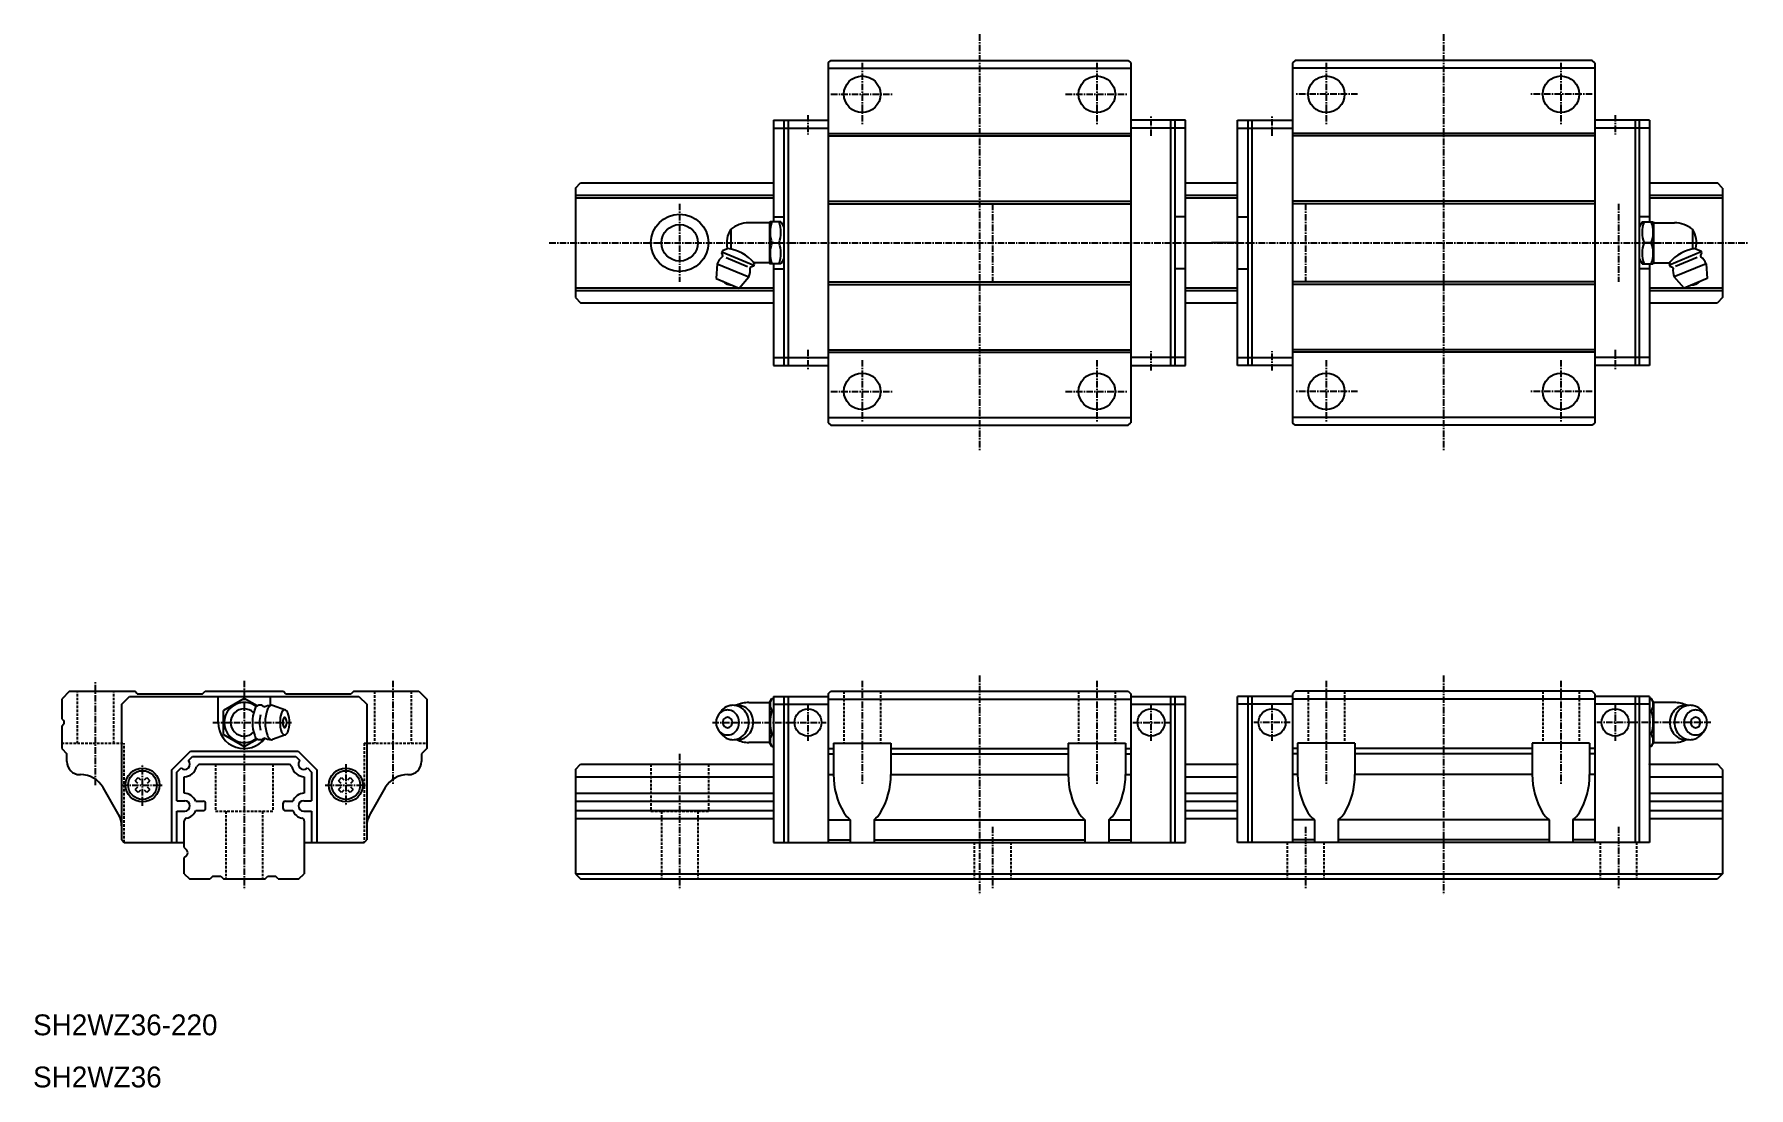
# Model space of a CAD drawing. Extents: x 10 to 339, y 10 to 212.
import ezdxf

# ---------------------------------------------------------------- set-up
doc = ezdxf.new("R2010")
doc.units = 0
doc.linetypes.add('CENTER', pattern=[2, 1.25, -0.25, 0.25, -0.25])
doc.linetypes.add('DASHED', pattern=[0.75, 0.5, -0.25])
doc.layers.get('0').update_dxf_attribs({"linetype": 'CONTINUOUS'})
doc.layers.add('CENTER', color=1, linetype='CENTER')

msp = doc.modelspace()

# ---------------------------------------------------------------- linework, layer by layer
at = {"color": 7, "linetype": 'CONTINUOUS'}
for p, q in [((162.499952, 206.4999), (162.999971, 206.999916)), ((162.499961, 206.499992), (162.499961, 137.499992)), ((162.499961, 205.499992), (220.499961, 205.499992)), ((162.999976, 206.999992), (219.999961, 206.999992)), ((219.9999, 206.999961), (220.499892, 206.499946)), ((220.499961, 206.499961), (220.499961, 137.500023)), ((251.499931, 206.499961), (251.499931, 137.500023)), ((309.499931, 205.499992), (251.499931, 205.499992)), ((251.999992, 206.999961), (251.5, 206.499946)), ((308.999916, 206.999992), (251.999931, 206.999992)), ((309.49994, 206.4999), (308.999921, 206.999916)), ((309.499931, 206.499992), (309.499931, 137.499992)), ((151.999961, 195.499992), (162.499961, 195.499992)), ((151.999961, 195.499992), (151.999961, 175.999977)), ((151.999961, 193.999992), (162.499961, 193.999992)), ((153.999961, 195.499992), (153.999961, 148.499992)), ((154.799949, 195.499992), (154.799949, 148.499992)), ((230.999915, 195.499977), (220.499915, 195.499977)), ((230.999915, 193.999977), (220.499915, 193.999977)), ((228.199927, 148.499992), (228.199927, 195.499977)), ((228.999915, 148.499992), (228.999915, 195.499977)), ((230.999915, 148.499992), (230.999915, 195.499977)), ((240.999977, 148.499992), (240.999977, 195.499977)), ((240.999977, 195.499977), (251.499977, 195.499977)), ((240.999977, 193.999977), (251.499977, 193.999977)), ((242.999977, 148.499992), (242.999977, 195.499977)), ((243.799965, 148.499992), (243.799965, 195.499977)), ((319.999931, 195.499992), (309.499931, 195.499992)), ((319.999931, 193.999992), (309.499931, 193.999992)), ((317.199943, 195.499992), (317.199943, 148.499992)), ((317.999931, 195.499992), (317.999931, 148.499992)), ((319.999931, 195.499992), (319.999931, 175.999977)), ((162.499961, 192.999992), (220.499961, 192.999992)), ((162.499961, 192.499992), (220.499961, 192.499992)), ((309.499931, 192.999992), (251.499931, 192.999992)), ((309.499931, 192.499992), (251.499931, 192.499992)), ((113.999961, 182.499992), (113.999961, 161.499992)), ((113.999961, 181.159156), (151.999961, 181.159156)), ((114.000014, 182.499969), (115.000014, 183.499969)), ((114.999961, 183.499992), (151.999961, 183.499992)), ((230.999946, 183.499992), (240.999977, 183.499992)), ((230.999946, 181.159156), (240.999977, 181.159156)), ((319.999931, 183.499992), (332.999885, 183.499992)), ((319.999931, 181.159156), (333.999961, 181.159156)), ((333.999908, 182.499969), (332.999885, 183.499992)), ((333.999961, 182.499992), (333.999961, 161.499992)), ((113.999961, 180.659156), (151.999961, 180.659156)), ((162.499961, 179.999992), (220.499961, 179.999992)), ((162.499961, 179.499992), (220.499961, 179.499992)), ((230.999946, 180.659156), (240.999977, 180.659156)), ((309.499931, 179.999992), (251.499931, 179.999992)), ((309.499931, 179.499992), (251.499931, 179.499992)), ((319.999931, 180.659156), (333.999961, 180.659156)), ((143.799964, 174.599983), (143.799964, 170.819419)), ((151.243179, 175.849983), (147.243175, 175.849983)), ((151.243179, 175.849983), (151.243179, 168.149986)), ((151.329796, 175.999939), (151.243195, 175.849945)), ((153.422609, 175.999977), (151.329784, 175.999977)), ((151.999961, 176.999992), (153.999961, 176.999992)), ((153.422589, 175.999969), (153.999943, 174.999961)), ((230.999915, 176.999977), (228.999915, 176.999977)), ((240.999977, 176.999977), (242.999977, 176.999977)), ((319.999931, 176.999992), (317.999931, 176.999992)), ((318.577303, 175.999969), (317.999949, 174.999961)), ((318.577283, 175.999977), (320.670108, 175.999977)), ((320.670096, 175.999939), (320.756697, 175.849945)), ((320.756713, 175.849983), (320.756713, 168.149986)), ((320.756713, 175.849983), (324.756717, 175.849983)), ((328.199928, 174.599983), (328.199928, 170.819419)), ((151.676203, 171.999992), (153.076188, 171.999992)), ((230.999946, 171.999992), (235.999946, 171.999992)), ((240.999946, 171.999992), (235.999946, 171.999992)), ((320.323689, 171.999992), (318.923704, 171.999992)), ((141.169896, 167.996734), (140.968143, 165.157837)), ((141.1699, 167.996711), (147.267496, 165.471008)), ((142.029538, 170.072128), (142.240746, 169.562233)), ((142.182634, 170.441688), (142.029562, 170.072143)), ((142.106095, 170.256919), (148.203705, 167.731201)), ((143.30459, 170.906448), (142.182616, 170.441711)), ((142.890451, 169.174354), (147.036687, 167.456924)), ((148.096191, 168.36026), (148.280216, 167.915985)), ((148.280229, 167.915985), (148.127158, 167.54644)), ((151.243179, 168.149986), (148.280214, 168.149986)), ((151.243175, 168.149978), (151.329776, 167.999977)), ((153.422609, 167.999992), (151.329784, 167.999992)), ((151.999961, 167.999992), (151.999961, 148.499992)), ((153.999957, 168.999977), (153.42261, 167.999984)), ((317.999935, 168.999977), (318.577282, 167.999984)), ((318.577283, 167.999992), (320.670108, 167.999992)), ((319.999931, 167.999992), (319.999931, 148.499992)), ((320.756717, 168.149978), (320.670116, 167.999977)), ((320.756713, 168.149986), (323.719678, 168.149986)), ((323.719663, 167.915985), (323.872734, 167.54644)), ((323.903701, 168.36026), (323.719676, 167.915985)), ((329.893797, 170.256919), (323.796187, 167.731201)), ((330.829992, 167.996711), (324.732396, 165.471008)), ((329.109441, 169.174354), (324.963205, 167.456924)), ((328.695302, 170.906448), (329.817276, 170.441711)), ((329.970354, 170.072128), (329.759146, 169.562233)), ((329.817258, 170.441688), (329.97033, 170.072143)), ((330.829996, 167.996734), (331.031749, 165.157837)), ((140.968141, 165.157829), (145.402764, 163.320945)), ((145.402738, 163.320953), (147.267468, 165.471)), ((148.127135, 167.546432), (147.61725, 167.335235)), ((151.999961, 166.999992), (153.999961, 166.999992)), ((162.499961, 164.499992), (220.499961, 164.499992)), ((230.999915, 166.999992), (228.999915, 166.999992)), ((240.999977, 166.999992), (242.999977, 166.999992)), ((309.499931, 164.499992), (251.499931, 164.499992)), ((319.999931, 166.999992), (317.999931, 166.999992)), ((323.872757, 167.546432), (324.382642, 167.335235)), ((326.597154, 163.320953), (324.732424, 165.471)), ((331.031751, 165.157829), (326.597128, 163.320945)), ((113.999961, 163.340812), (151.999961, 163.340812)), ((113.999961, 162.840812), (151.999961, 162.840812)), ((114.000014, 161.499984), (115.000014, 160.499984)), ((162.499961, 163.999992), (220.499961, 163.999992)), ((230.999946, 163.340812), (240.999977, 163.340812)), ((230.999946, 162.840812), (240.999977, 162.840812)), ((309.499931, 163.999992), (251.499931, 163.999992)), ((319.999931, 163.340812), (333.999961, 163.340812)), ((319.999931, 162.840812), (333.999961, 162.840812)), ((333.999908, 161.499984), (332.999916, 160.499992)), ((114.999976, 160.499992), (151.999961, 160.499992)), ((230.999946, 160.499992), (240.999977, 160.499992)), ((319.999931, 160.499992), (332.999916, 160.499992)), ((162.499961, 151.499992), (220.499961, 151.499992)), ((309.499931, 151.499992), (251.499931, 151.499992)), ((151.999961, 149.999992), (162.499961, 149.999992)), ((151.999961, 148.499992), (162.499961, 148.499992)), ((162.499961, 150.999992), (220.499961, 150.999992)), ((230.999915, 149.999992), (220.499915, 149.999992)), ((220.499961, 148.499992), (230.999915, 148.499992)), ((240.999977, 149.999992), (251.499977, 149.999992)), ((251.499931, 148.499992), (240.999977, 148.499992)), ((309.499931, 150.999992), (251.499931, 150.999992)), ((319.999931, 149.999992), (309.499931, 149.999992)), ((319.999931, 148.499992), (309.499931, 148.499992)), ((162.499961, 138.499992), (220.499961, 138.499992)), ((309.499931, 138.499992), (251.499931, 138.499992)), ((162.499939, 137.5), (162.999959, 137)), ((162.999976, 136.999992), (219.999961, 136.999992)), ((219.999915, 137.000015), (220.499908, 137.500023)), ((251.999977, 137.000015), (251.499984, 137.500023)), ((308.999916, 136.999992), (251.999931, 136.999992)), ((309.499953, 137.5), (308.999933, 137)), ((16.999946, 85.999992), (15.499946, 84.499977)), ((16.999946, 85.999992), (29.499976, 85.999992)), ((30.000024, 85.5), (29.500024, 86)), ((29.999976, 85.499992), (42.500007, 85.499992)), ((42.500019, 85.499985), (42.999999, 85.999981)), ((43.000007, 85.999992), (57.999976, 85.999992)), ((57.999998, 85.999992), (58.499978, 85.499992)), ((58.499961, 85.499992), (70.999976, 85.499992)), ((71.499986, 86), (70.999986, 85.5)), ((71.499976, 85.999992), (83.999976, 85.999992)), ((83.999976, 85.999992), (85.499976, 84.499977)), ((162.499915, 85.499965), (162.999953, 85.999993)), ((162.499946, 85.500007), (162.499946, 56.999992)), ((162.999952, 85.999992), (219.9999, 85.999992)), ((219.999892, 85.999994), (220.4999, 85.499977)), ((220.499946, 85.499946), (220.499946, 56.999992)), ((251.499946, 85.499946), (251.499946, 56.999992)), ((252, 85.999994), (251.499992, 85.499977)), ((308.99994, 85.999992), (251.999992, 85.999992)), ((309.499977, 85.499965), (308.999939, 85.999993)), ((309.499946, 85.500007), (309.499946, 56.999992)), ((15.499946, 84.499977), (15.499946, 80.707206)), ((26.999961, 57.500008), (26.999961, 83.499977)), ((27.000011, 83.499992), (28.500001, 84.999985)), ((28.499992, 84.999992), (72.499946, 84.999992)), ((45.499961, 79.999992), (45.499961, 84.999992)), ((46.499948, 79.999977), (46.499948, 82.309395)), ((50.499966, 84.61882), (46.499951, 82.30941)), ((52.987442, 83.182686), (50.499958, 84.618835)), ((53.690629, 83.29998), (53.321076, 83.29998)), ((55.499961, 84.999992), (55.499961, 83.289238)), ((58.387749, 82.376945), (55.940437, 83.268394)), ((72.499953, 84.999992), (73.999955, 83.499992)), ((73.999961, 83.499977), (73.999961, 57.500008)), ((85.499976, 84.499977), (85.499976, 74.999992)), ((147.243322, 83.849998), (151.243182, 83.849998)), ((151.243182, 83.849997), (151.243182, 76.149987)), ((151.243184, 83.849995), (151.676198, 84.599997)), ((151.67619, 84.599998), (151.999961, 84.599998)), ((151.676201, 82.299995), (151.999961, 82.299995)), ((151.999961, 84.999992), (162.499946, 84.999992)), ((151.999961, 84.999992), (151.999961, 56.999992)), ((151.999961, 83.499992), (162.499946, 83.499992)), ((153.999946, 84.999992), (153.999946, 56.999992)), ((154.799949, 84.999992), (154.799949, 56.999992)), ((162.499946, 84.499977), (220.499946, 84.499977)), ((220.499946, 84.999992), (230.99993, 84.999992)), ((220.499946, 83.499992), (230.99993, 83.499992)), ((228.199943, 56.999992), (228.199943, 84.999992)), ((228.999946, 56.999992), (228.999946, 84.999992)), ((230.99993, 56.999992), (230.99993, 84.999992)), ((251.499946, 84.999992), (240.999962, 84.999992)), ((240.999962, 56.999992), (240.999962, 84.999992)), ((251.499946, 83.499992), (240.999962, 83.499992)), ((242.999946, 56.999992), (242.999946, 84.999992)), ((243.799949, 56.999992), (243.799949, 84.999992)), ((309.499946, 84.499977), (251.499946, 84.499977)), ((319.999931, 84.999992), (309.499946, 84.999992)), ((319.999931, 83.499992), (309.499946, 83.499992)), ((317.199943, 84.999992), (317.199943, 56.999992)), ((317.999946, 84.999992), (317.999946, 56.999992)), ((319.999931, 84.999992), (319.999931, 56.999992)), ((320.323702, 84.599998), (319.999931, 84.599998)), ((320.323691, 82.299995), (319.999931, 82.299995)), ((320.756708, 83.849995), (320.323694, 84.599997)), ((324.75657, 83.849998), (320.75671, 83.849998)), ((320.75671, 83.849997), (320.75671, 76.149987)), ((15.499946, 79.292839), (15.499946, 74.999992)), ((15.500022, 80.70713), (15.853576, 80.353577)), ((15.500022, 79.292915), (15.853576, 79.646469)), ((46.499948, 77.690575), (46.499948, 79.999977)), ((141.401076, 81.424728), (141.76519, 81.958995)), ((330.598816, 81.424728), (330.234702, 81.958995)), ((46.499954, 77.690567), (50.499957, 75.381164)), ((50.499959, 75.381164), (52.987443, 76.817306)), ((53.690629, 76.699989), (53.321076, 76.699989)), ((58.387755, 77.623054), (55.93799, 76.73072)), ((141.765193, 78.04102), (141.40108, 78.575287)), ((141.765196, 78.041024), (141.78101, 78.01801)), ((151.243182, 76.149986), (147.243322, 76.149986)), ((151.676195, 75.399989), (151.243181, 76.149991)), ((151.676198, 77.700004), (151.999961, 77.700004)), ((163.499946, 75.999977), (174.499946, 75.999977)), ((163.499946, 75.999977), (163.499946, 69.999977)), ((174.499946, 75.999977), (174.499946, 69.999977)), ((208.499946, 75.999977), (219.499946, 75.999977)), ((208.499946, 75.999977), (208.499946, 69.999977)), ((219.499946, 75.999977), (219.499946, 69.999977)), ((252.499946, 75.999977), (252.499946, 69.999977)), ((263.499946, 75.999977), (252.499946, 75.999977)), ((263.499946, 75.999977), (263.499946, 69.999977)), ((308.499946, 75.999977), (297.499946, 75.999977)), ((297.499946, 75.999977), (297.499946, 69.999977)), ((308.499946, 75.999977), (308.499946, 69.999977)), ((320.323694, 77.700004), (319.999931, 77.700004)), ((320.323697, 75.399989), (320.756711, 76.149991)), ((320.75671, 76.149986), (324.75657, 76.149986)), ((330.234696, 78.041024), (330.218882, 78.01801)), ((330.234699, 78.04102), (330.598812, 78.575287)), ((15.499942, 75.000023), (16.499946, 74.000023)), ((16.499976, 72.499992), (16.499976, 73.999966)), ((36.599977, 70.914215), (40.179975, 74.494209)), ((39.807086, 72.707107), (40.594197, 73.494217)), ((40.179969, 74.494209), (60.819968, 74.494209)), ((40.594184, 73.494209), (60.405753, 73.494209)), ((60.405757, 73.494232), (61.192868, 72.707123)), ((60.81998, 74.494224), (64.399978, 70.914223)), ((85.49998, 75.000023), (84.499976, 74.000023)), ((84.499976, 73.999992), (84.499976, 72.499992)), ((151.676181, 75.400001), (151.999961, 75.400001)), ((162.499946, 74.999977), (163.499946, 74.999977)), ((162.499946, 73.999977), (163.499946, 73.999977)), ((174.499946, 74.999977), (208.499946, 74.999977)), ((174.499946, 73.999977), (208.499946, 73.999977)), ((219.499946, 74.999977), (220.499946, 74.999977)), ((219.499946, 73.999977), (220.499946, 73.999977)), ((252.499946, 74.999977), (251.499946, 74.999977)), ((252.499946, 73.999977), (251.499946, 73.999977)), ((297.499946, 74.999977), (263.499946, 74.999977)), ((297.499946, 73.999977), (263.499946, 73.999977)), ((309.499946, 74.999977), (308.499946, 74.999977)), ((309.499946, 73.999977), (308.499946, 73.999977)), ((320.323711, 75.400001), (319.999931, 75.400001)), ((18.999976, 69.999992), (19.113242, 69.999992)), ((29.578794, 68.837662), (30.162326, 69.421196)), ((30.162326, 69.421204), (30.611066, 68.972465)), ((31.388879, 68.972465), (31.837619, 69.421204)), ((31.83763, 69.421204), (32.421176, 68.837662)), ((36.599967, 56.999992), (36.599967, 70.914207)), ((37.599967, 64.999992), (37.599967, 70.499992)), ((37.599978, 70.5), (38.392872, 71.292892)), ((38.999946, 66.41082), (38.999946, 69.589149)), ((41.840793, 71.999977), (41.340792, 71.499977)), ((41.840781, 71.999977), (59.159125, 71.999977)), ((59.659108, 71.499977), (59.159107, 71.999977)), ((61.999946, 69.589149), (61.999946, 66.41082)), ((62.607082, 71.292908), (63.399977, 70.500008)), ((63.39997, 70.499992), (63.39997, 64.999992)), ((64.39997, 70.914207), (64.39997, 56.999992)), ((68.578769, 68.837662), (69.162313, 69.421204)), ((69.162324, 69.421204), (69.611064, 68.972465)), ((70.388877, 68.972443), (70.837617, 69.421181)), ((70.837617, 69.421196), (71.42114, 68.837669)), ((81.88671, 69.999992), (81.999976, 69.999992)), ((113.999999, 71.000005), (113.999961, 51.000023)), ((113.999961, 69.589149), (151.999961, 69.589149)), ((113.999999, 71.000005), (114.999992, 71.999995)), ((114.999961, 71.999992), (151.999961, 71.999992)), ((162.499946, 69.999977), (163.499946, 69.999977)), ((174.499946, 69.999977), (208.499946, 69.999977)), ((219.499946, 69.999977), (220.499946, 69.999977)), ((230.99993, 71.999992), (240.999962, 71.999992)), ((230.99993, 69.589149), (240.999962, 69.589149)), ((252.499946, 69.999977), (251.499946, 69.999977)), ((297.499946, 69.999977), (263.499946, 69.999977)), ((309.499946, 69.999977), (308.499946, 69.999977)), ((319.999931, 71.999992), (332.999933, 71.999992)), ((319.999931, 69.589149), (333.999961, 69.589149)), ((333.999923, 71.000005), (332.999933, 71.999992)), ((333.999961, 70.999992), (333.999961, 50.999992)), ((26.330163, 62.500038), (23.443442, 67.499985)), ((30.027513, 67.611099), (29.578775, 67.162353)), ((29.578794, 68.837669), (30.027532, 68.388931)), ((30.162341, 66.578827), (29.578797, 67.162376)), ((30.611068, 67.027542), (30.16233, 66.578804)), ((31.837648, 66.578819), (31.388898, 67.027565)), ((32.421172, 67.162353), (31.837638, 66.578819)), ((32.421182, 67.162346), (31.972432, 67.611099)), ((31.972434, 68.388908), (32.421174, 68.837646)), ((69.027501, 67.611092), (68.578761, 67.162346)), ((68.578769, 68.837646), (69.027509, 68.388908)), ((69.162295, 66.578827), (68.578773, 67.162353)), ((69.611045, 67.027542), (69.162307, 66.578804)), ((70.837613, 66.578804), (70.388875, 67.027542)), ((71.421146, 67.162376), (70.837602, 66.578827)), ((70.972411, 68.388908), (71.421151, 68.837646)), ((71.421168, 67.162353), (70.97243, 67.611099)), ((77.556584, 67.500008), (74.669847, 62.500046)), ((113.999961, 66.41082), (151.999961, 66.41082)), ((230.99993, 66.41082), (240.999962, 66.41082)), ((319.999931, 66.41082), (333.999961, 66.41082)), ((37.599967, 64.999992), (39.099967, 64.999992)), ((37.599967, 56.999992), (37.599967, 62.999992)), ((37.599967, 62.999992), (39.099967, 62.999992)), ((41.210471, 64.899986), (42.599952, 64.899986)), ((41.210471, 63.099983), (42.599952, 63.099983)), ((43.099952, 63.599983), (43.099952, 64.399986)), ((57.899955, 64.399986), (57.899955, 63.599983)), ((58.399955, 64.899986), (59.789435, 64.899986)), ((58.399955, 63.099983), (59.789435, 63.099983)), ((61.89997, 64.999992), (63.39997, 64.999992)), ((61.89997, 62.999992), (63.39997, 62.999992)), ((63.39997, 62.999992), (63.39997, 56.999992)), ((113.999961, 64.900001), (151.999961, 64.900001)), ((113.999961, 63.099998), (151.999961, 63.099998)), ((230.99993, 64.900001), (240.999962, 64.900001)), ((230.99993, 63.099998), (240.999962, 63.099998)), ((319.999931, 64.900001), (333.999961, 64.900001)), ((319.999931, 63.099998), (333.999961, 63.099998)), ((38.999946, 55.989937), (38.999946, 61.102379)), ((61.999946, 61.102379), (61.999946, 50.999992)), ((113.999961, 61.589164), (151.999961, 61.589164)), ((162.499946, 61.339988), (166.708335, 61.339988)), ((166.708335, 61.339988), (166.708335, 57.000007)), ((171.291541, 61.339988), (211.708335, 61.339988)), ((171.291541, 61.339988), (171.291541, 57.000007)), ((211.708335, 61.339988), (211.708335, 57.000007)), ((216.291541, 61.339988), (220.499946, 61.339988)), ((216.291541, 61.339988), (216.291541, 57.000007)), ((230.99993, 61.589164), (240.999962, 61.589164)), ((255.708351, 61.339988), (251.499946, 61.339988)), ((255.708351, 61.339988), (255.708351, 57.000007)), ((300.708351, 61.339988), (260.291557, 61.339988)), ((260.291557, 61.339988), (260.291557, 57.000007)), ((300.708351, 61.339988), (300.708351, 57.000007)), ((309.499946, 61.339988), (305.291557, 61.339988)), ((305.291557, 61.339988), (305.291557, 57.000007)), ((319.999931, 61.589164), (333.999961, 61.589164)), ((27.000003, 57.500053), (27.500007, 57.00003)), ((27.499992, 56.999992), (38.999946, 56.999992)), ((38.99996, 55.989952), (39.494932, 55.49498)), ((61.999946, 56.999992), (73.49993, 56.999992)), ((73.499936, 57.00003), (73.999929, 57.500038)), ((151.999961, 56.999992), (230.99993, 56.999992)), ((162.499946, 57.500007), (166.708335, 57.500007)), ((171.291541, 57.500007), (211.708335, 57.500007)), ((216.291541, 57.500007), (220.499946, 57.500007)), ((319.999931, 56.999992), (240.999962, 56.999992)), ((255.708351, 57.500007), (251.499946, 57.500007)), ((300.708351, 57.500007), (260.291557, 57.500007)), ((309.499946, 57.500007), (305.291557, 57.500007)), ((38.999946, 50.999992), (38.999946, 54.010017)), ((38.99996, 54.01004), (39.494943, 54.50502)), ((38.99998, 51.000023), (40, 50)), ((39.999995, 49.999992), (43.999951, 49.999992)), ((44.499964, 50.500015), (43.999952, 50.000008)), ((44.499946, 50.499977), (45.999961, 50.499977)), ((45.999971, 50.5), (46.499982, 49.999992)), ((46.499977, 49.999992), (54.499923, 49.999992)), ((54.499919, 49.999992), (54.99994, 50.500015)), ((54.999946, 50.499977), (56.499946, 50.499977)), ((56.99997, 50.000008), (56.499958, 50.500015)), ((56.999971, 49.999992), (60.999927, 49.999992)), ((60.999922, 50), (61.999942, 51.000023)), ((113.999961, 51.000023), (333.999961, 51.000023)), ((113.999999, 51), (114.999999, 50)), ((114.999961, 49.999992), (332.999915, 49.999992)), ((333.999923, 51), (332.999915, 49.999992))]:
    msp.add_line(p, q, dxfattribs=at)
at = {"color": 3, "linetype": 'DASHED'}
for p, q in [((18.499946, 75.999992), (18.499946, 85.999992)), ((25.499946, 75.999992), (25.499946, 85.999992)), ((75.499946, 85.999992), (75.499946, 75.999992)), ((82.499946, 85.999992), (82.499946, 75.999992)), ((165.499946, 85.999992), (165.499946, 75.999977)), ((172.499946, 85.999992), (172.499946, 75.999977)), ((210.499946, 85.999992), (210.499946, 75.999977)), ((217.499946, 85.999992), (217.499946, 75.999977)), ((254.499946, 85.999992), (254.499946, 75.999977)), ((261.499946, 85.999992), (261.499946, 75.999977)), ((299.499946, 85.999992), (299.499946, 75.999977)), ((306.499946, 85.999992), (306.499946, 75.999977)), ((15.499946, 75.999992), (27.499946, 75.999992)), ((27.499946, 56.999992), (27.499946, 75.999992)), ((73.499946, 75.999992), (73.499946, 56.999992)), ((73.499946, 75.999992), (85.499946, 75.999992)), ((44.999946, 71.999977), (44.999946, 62.999977)), ((55.999946, 71.999977), (55.999946, 62.999977)), ((128.499961, 71.999992), (128.499961, 62.999992)), ((139.499961, 71.999992), (139.499961, 62.999992)), ((44.999946, 62.999977), (55.999946, 62.999977)), ((46.999946, 62.999977), (46.999946, 49.999992)), ((53.999946, 62.999977), (53.999946, 49.999992)), ((128.499961, 62.999992), (139.499961, 62.999992)), ((130.499961, 62.999992), (130.499961, 49.999992)), ((137.499961, 62.999992), (137.499961, 49.999992)), ((190.499961, 56.999992), (190.499961, 49.999992)), ((197.499961, 56.999992), (197.499961, 49.999992)), ((250.499961, 56.999992), (250.499961, 49.999992)), ((257.499961, 56.999992), (257.499961, 49.999992)), ((310.499961, 56.999992), (310.499961, 49.999992)), ((317.499961, 56.999992), (317.499961, 49.999992))]:
    msp.add_line(p, q, dxfattribs=at)
at = {"color": 7, "linetype": 'CONTINUOUS'}
for centre, radius in [((168.999961, 200.499992), 3.5), ((213.999961, 200.499992), 3.5), ((257.999931, 200.499992), 3.5), ((302.999931, 200.499992), 3.5), ((133.999961, 171.999992), 5.5), ((133.999961, 171.999992), 3.5), ((168.999961, 143.499992), 3.5), ((213.999961, 143.499992), 3.5), ((257.999931, 143.499992), 3.5), ((302.999931, 143.499992), 3.5), ((158.599937, 79.999992), 2.599999), ((224.399955, 79.999992), 2.599999), ((247.599937, 79.999992), 2.599999), ((313.399955, 79.999992), 2.599999), ((30.999961, 67.999992), 3.25), ((30.999961, 67.999992), 2.75), ((69.999961, 67.999992), 3.25), ((69.999961, 67.999992), 2.75)]:
    msp.add_circle(centre, radius, dxfattribs=at)
for centre, radius, start, end in [((147.715317, 171.999977), 4.699998, 146.413773, 193.178802), ((147.471296, 169.854332), 5.999997, 92.178871, 127.726135), ((157.276293, 173.999977), 5.946512, 160.346466, 199.653458), ((147.476083, 173.999992), 5.946529, 340.346527, 19.653477), ((324.523809, 173.999992), 5.946529, 160.346523, 199.653473), ((314.723599, 173.999977), 5.946512, 340.346542, 19.653534), ((324.528596, 169.854332), 5.999997, 52.273865, 87.821129), ((324.284575, 171.999977), 4.699998, 346.821198, 33.586227), ((157.276293, 169.999992), 5.946512, 160.346466, 199.653458), ((147.476083, 169.999992), 5.946529, 340.346527, 19.653477), ((324.523809, 169.999992), 5.946529, 160.346523, 199.653473), ((314.723599, 169.999992), 5.946512, 340.346542, 19.653534), ((144.218668, 166.733879), 3.300001, 128.16394, 157.499847), ((142.055965, 169.485725), 0.200001, 308.164124, 22.500431), ((142.168872, 162.98748), 7.999998, 40.189182, 83.034012), ((329.83102, 162.98748), 7.999998, 96.965988, 139.810818), ((329.943927, 169.485725), 0.200001, 157.499569, 231.835876), ((327.781224, 166.733879), 3.300001, 22.500153, 51.83606), ((144.348684, 167.047752), 3.2, 229.290024, 265.709991), ((144.218668, 166.733879), 3.299999, 337.5, 6.835998), ((147.693787, 167.150474), 0.2, 112.499573, 186.835464), ((324.306105, 167.150474), 0.2, 353.164536, 67.500427), ((327.781224, 166.733879), 3.299999, 173.164002, 202.5), ((327.651208, 167.047752), 3.2, 274.290009, 310.709976), ((50.499945, 79.999992), 3.849999, 52.507736, 307.492126), ((50.499945, 79.999992), 2.599998, 46.621258, 313.378754), ((59.365907, 79.999969), 7.307828, 159.761902, 200.237976), ((53.823583, 82.053261), 1.397422, 121.100197, 160.14386), ((53.321081, 82.795174), 0.504785, 90.903221, 115.752029), ((53.690631, 82.795174), 0.504785, 64.247993, 90.902924), ((53.188128, 82.053261), 1.397422, 39.427902, 58.89978), ((55.766057, 79.999977), 3.300003, 89.999985, 117.054504), ((61.810884, 79.999969), 7.307827, 159.761902, 200.237976), ((56.268561, 82.053261), 1.397422, 121.100197, 160.14386), ((55.766059, 82.795174), 0.504787, 68.688385, 115.751984), ((58.625215, 81.492462), 1.016732, 121.051331, 160.103989), ((58.260534, 82.031746), 0.368218, 64.286964, 115.712906), ((57.895853, 81.492462), 1.016732, 19.896015, 58.948624), ((143.211392, 80.256211), 2.147025, 101.036331, 132.526306), ((144.648326, 79.999992), 3.478466, 133.386063, 145.806763), ((144.254377, 80.352298), 2.952154, 101.036324, 132.526321), ((143.185414, 80.348792), 2.051199, 79.18074, 100.819183), ((143.159438, 80.256211), 2.147025, 47.47366, 78.963623), ((144.21866, 80.479597), 2.820394, 89.999977, 100.819191), ((144.21866, 80.479597), 2.820394, 79.180748, 89.999977), ((145.078328, 80.479597), 2.820394, 89.999977, 98.765785), ((144.182942, 80.352298), 2.952155, 47.473614, 78.963623), ((147.47132, 77.854333), 6, 92.177719, 114.893784), ((145.078328, 80.479597), 2.820394, 79.180748, 89.999977), ((145.042611, 80.352298), 2.952155, 47.473614, 78.963623), ((143.788993, 79.999992), 3.478466, 313.386078, 46.613884), ((144.648661, 79.999992), 3.478466, 313.386078, 46.61388), ((153.411787, 83.450004), 2.082014, 146.471832, 213.52861), ((159.138146, 80.000006), 7.808372, 162.869141, 197.130844), ((318.588105, 83.450004), 2.082014, 326.47139, 33.528168), ((312.861746, 80.000006), 7.808372, 342.869156, 17.130859), ((327.351231, 79.999992), 3.478466, 133.38612, 226.613922), ((328.210899, 79.999992), 3.478466, 133.386116, 226.613922), ((324.528572, 77.854333), 6, 65.106216, 87.822281), ((326.957281, 80.352298), 2.952155, 101.036377, 132.526386), ((327.81695, 80.352298), 2.952155, 101.036377, 132.526386), ((326.921564, 80.479597), 2.820394, 90.000023, 100.819252), ((326.921564, 80.479597), 2.820394, 81.234215, 90.000023), ((327.781232, 80.479597), 2.820394, 90.000023, 100.819252), ((328.840454, 80.256211), 2.147025, 101.036377, 132.52634), ((327.781232, 80.479597), 2.820394, 79.180809, 90.000023), ((327.745515, 80.352298), 2.952154, 47.473679, 78.963676), ((328.814478, 80.348792), 2.051199, 79.180817, 100.81926), ((328.7885, 80.256211), 2.147025, 47.473694, 78.963669), ((327.351566, 79.999992), 3.478466, 34.193237, 46.613937), ((15.499976, 79.999992), 0.5, 0, 45), ((15.499976, 79.999992), 0.500001, 315, 0), ((50.499961, 79.999992), 5, 180, 322.61264), ((58.73685, 79.999977), 5.306903, 163.626266, 196.372803), ((62.647434, 79.999977), 5.306899, 159.730606, 200.269379), ((60.09375, 79.999977), 2.215717, 159.773712, 200.226273), ((58.412928, 80.622307), 0.423398, 121.11824, 160.158691), ((58.412926, 79.377647), 0.423395, 199.841309, 238.881699), ((58.260532, 79.152779), 0.152796, 244.233658, 295.766327), ((58.260533, 80.847175), 0.152796, 64.233658, 115.766342), ((58.108139, 80.622307), 0.423395, 19.841335, 58.881702), ((58.108137, 79.377647), 0.423398, 301.118256, 340.158691), ((56.427315, 79.999977), 2.215717, 339.773712, 20.22628), ((53.873631, 79.999977), 5.306899, 339.730621, 20.269382), ((143.497895, 79.999992), 2.529791, 133.386032, 226.613922), ((143.315614, 79.999992), 1.054075, 133.385971, 226.613907), ((143.196238, 79.893234), 0.89459, 227.473618, 258.963562), ((143.196238, 80.106749), 0.89459, 101.03624, 132.526215), ((143.185414, 79.85466), 0.854663, 259.180695, 280.819122), ((143.185414, 80.145324), 0.854663, 79.180687, 100.819122), ((143.174591, 79.893234), 0.89459, 281.036255, 312.526245), ((143.174591, 80.106749), 0.89459, 47.473614, 78.963577), ((143.055215, 79.999992), 1.054075, 313.385956, 46.613888), ((142.872933, 79.999992), 2.529791, 313.386017, 46.613922), ((329.126959, 79.999992), 2.529791, 133.386078, 226.613983), ((328.944677, 79.999992), 1.054075, 133.386112, 226.614044), ((328.825301, 80.106749), 0.89459, 101.036423, 132.526386), ((328.825301, 79.893234), 0.89459, 227.473755, 258.963745), ((328.814478, 80.145324), 0.854663, 79.180878, 100.819313), ((328.814478, 79.85466), 0.854663, 259.180878, 280.819305), ((328.803654, 80.106749), 0.89459, 47.473785, 78.96376), ((328.803654, 79.893234), 0.89459, 281.036438, 312.526382), ((328.684278, 79.999992), 1.054075, 313.386093, 46.614029), ((328.501997, 79.999992), 2.529791, 313.386078, 46.613968), ((53.82358, 77.946693), 1.397422, 199.856125, 238.89975), ((53.321077, 77.20478), 0.504785, 244.24794, 270.393188), ((53.690633, 77.20478), 0.504788, 270.392853, 295.752045), ((53.18813, 77.946693), 1.397423, 301.10025, 320.569702), ((55.766057, 79.999977), 3.300001, 242.945496, 269.999969), ((56.268558, 77.946693), 1.397422, 199.856125, 238.89975), ((55.766055, 77.20478), 0.504785, 244.247925, 289.935089), ((58.625212, 78.507492), 1.016732, 199.896011, 238.948624), ((58.260531, 77.968208), 0.368218, 244.286957, 295.712891), ((57.895851, 78.507492), 1.016732, 301.0513, 340.103973), ((143.211391, 79.743773), 2.147025, 227.473648, 258.963623), ((144.648326, 79.999992), 3.478466, 214.652939, 226.613892), ((144.254377, 79.647686), 2.952155, 227.473618, 258.963623), ((143.185414, 79.651192), 2.051198, 259.180725, 280.819183), ((143.159437, 79.743773), 2.147025, 281.036316, 312.526306), ((144.21866, 79.520387), 2.820393, 259.180756, 280.819183), ((145.078328, 79.520387), 2.820393, 261.237854, 280.819183), ((144.182942, 79.647686), 2.952154, 281.036316, 312.526337), ((147.471321, 82.145652), 6, 245.106216, 267.822266), ((145.042611, 79.647686), 2.952154, 281.036316, 312.526337), ((153.411787, 76.549981), 2.082014, 146.471329, 213.527618), ((318.588105, 76.549981), 2.082014, 326.472382, 33.528671), ((324.528571, 82.145652), 6, 272.177734, 294.893784), ((326.957281, 79.647686), 2.952154, 227.473663, 258.963684), ((327.81695, 79.647686), 2.952154, 227.473663, 258.963684), ((326.921564, 79.520387), 2.820393, 259.180817, 278.762146), ((327.781232, 79.520387), 2.820393, 259.180817, 280.819244), ((328.840455, 79.743773), 2.147025, 227.473694, 258.963684), ((327.745515, 79.647686), 2.952155, 281.036377, 312.526382), ((328.814478, 79.651192), 2.051198, 259.180817, 280.819275), ((328.788501, 79.743773), 2.147025, 281.036377, 312.526352), ((327.351566, 79.999992), 3.478466, 313.386108, 325.347061), ((18.999976, 72.499992), 2.5, 180, 270), ((39.099967, 71.999992), 1, 225.000076, 45.000038), ((61.89997, 71.999992), 1, 134.999954, 314.999969), ((81.999976, 72.499992), 2.5, 270, 0), ((19.113242, 64.999992), 4.999999, 30.000008, 89.99987), ((38.929908, 72.064155), 2.475997, 271.620972, 346.828949), ((62.069999, 72.064155), 2.475999, 193.171051, 268.378754), ((81.88671, 64.999992), 5, 90.000084, 150), ((178.035274, 69.99997), 14.535325, 179.999939, 210.136093), ((159.964621, 69.999984), 14.535326, 329.863831, 359.999969), ((223.035293, 69.999981), 14.535339, 179.999985, 210.136124), ((204.964599, 69.999973), 14.535341, 329.863922, 0.000003), ((267.035293, 69.999973), 14.535341, 179.999997, 210.136078), ((248.964599, 69.999981), 14.535339, 329.863876, 0.000015), ((312.035271, 69.999984), 14.535326, 180.000031, 210.136169), ((293.964618, 69.99997), 14.535325, 329.863907, 0.000061), ((38.929908, 63.935799), 2.475999, 22.91782, 88.379028), ((62.069999, 63.935799), 2.475997, 91.621254, 157.082184), ((21.999976, 60.000023), 5, 0, 30.000093), ((39.099967, 63.999992), 1, 270.000061, 90), ((38.929908, 64.064171), 2.475998, 281.823914, 337.082184), ((42.599952, 64.399986), 0.5, 0, 90), ((42.599952, 63.599983), 0.5, 270, 0), ((58.399955, 64.399986), 0.5, 90, 180), ((58.399955, 63.599983), 0.5, 180, 270), ((62.069999, 64.064171), 2.475999, 202.917816, 258.176117), ((61.89997, 63.999992), 1, 90, 269.999939), ((78.999976, 60.000023), 5.000001, 149.999908, 180), ((169.751046, 65.37024), 5.048836, 211.897507, 232.948471), ((168.248841, 65.370241), 5.048837, 307.052094, 328.102417), ((214.751052, 65.370237), 5.048832, 211.897537, 232.94838), ((213.248843, 65.370236), 5.048831, 307.052063, 328.102509), ((258.751049, 65.370236), 5.048831, 211.897491, 232.947937), ((257.24884, 65.370237), 5.048832, 307.05162, 328.102463), ((303.751051, 65.370241), 5.048837, 211.897583, 232.947906), ((302.248846, 65.37024), 5.048836, 307.051529, 328.102493), ((39.549949, 61.102379), 0.55, 101.823822, 180), ((61.449958, 61.102379), 0.55, 0, 78.176079), ((38.999946, 54.999977), 0.699998, 315.000153, 0), ((38.999946, 54.999977), 0.7, 0, 44.999836)]:
    msp.add_arc(centre, radius, start, end, dxfattribs=at)
for p in [(151.999961, 171.999992), (230.999946, 171.999992), (240.999946, 171.999992), (319.999931, 171.999992), (50.499961, 85.999992), (151.999961, 71.999992), (230.99993, 71.999992), (240.999962, 71.999992), (319.999931, 71.999992)]:
    msp.add_point(p, dxfattribs=at)
at = {"layer": 'CENTER', "color": 1, "linetype": 'CENTER'}
for p, q in [((191.499961, 211.999992), (191.499961, 131.999992)), ((280.499931, 211.999992), (280.499931, 131.999992)), ((168.999961, 206.499992), (168.999961, 194.499992)), ((213.999961, 206.499992), (213.999961, 194.499992)), ((257.999931, 206.499992), (257.999931, 194.499992)), ((302.999931, 206.499992), (302.999931, 194.499992)), ((162.999961, 200.499992), (174.999961, 200.499992)), ((207.999961, 200.499992), (219.999961, 200.499992)), ((263.999931, 200.499992), (251.999931, 200.499992)), ((308.999931, 200.499992), (296.999931, 200.499992)), ((158.599952, 196.499992), (158.599952, 192.499992)), ((224.399924, 192.499977), (224.399924, 196.499977)), ((247.599968, 192.499977), (247.599968, 196.499977)), ((313.39994, 196.499992), (313.39994, 192.499992)), ((133.999961, 179.499992), (133.999961, 164.499992)), ((193.999961, 179.499992), (193.999961, 164.499992)), ((253.999961, 179.499992), (253.999961, 164.499992)), ((313.999961, 179.499992), (313.999961, 164.499992)), ((108.999961, 171.999992), (338.999961, 171.999992)), ((158.599952, 151.499992), (158.599952, 147.499992)), ((224.399924, 147.499992), (224.399924, 151.499992)), ((247.599968, 147.499992), (247.599968, 151.499992)), ((313.39994, 151.499992), (313.39994, 147.499992)), ((168.999961, 149.499992), (168.999961, 137.499992)), ((213.999961, 149.499992), (213.999961, 137.499992)), ((257.999931, 149.499992), (257.999931, 137.499992)), ((302.999931, 149.499992), (302.999931, 137.499992)), ((162.999961, 143.499992), (174.999961, 143.499992)), ((207.999961, 143.499992), (219.999961, 143.499992)), ((263.999931, 143.499992), (251.999931, 143.499992)), ((308.999931, 143.499992), (296.999931, 143.499992)), ((191.499961, 88.999992), (191.499961, 46.999992)), ((280.499931, 88.999992), (280.499931, 46.999992)), ((21.999946, 67.999992), (21.999946, 87.999992)), ((50.499961, 87.999992), (50.499961, 47.999977)), ((78.999946, 87.999992), (78.999946, 67.999992)), ((168.999946, 87.999977), (168.999946, 67.999977)), ((213.999946, 87.999977), (213.999946, 67.999977)), ((257.999946, 87.999977), (257.999946, 67.999977)), ((302.999946, 87.999977), (302.999946, 67.999977)), ((158.599937, 83.499992), (158.599937, 76.499992)), ((224.399955, 76.499992), (224.399955, 83.499992)), ((247.599937, 76.499992), (247.599937, 83.499992)), ((313.399955, 83.499992), (313.399955, 76.499992)), ((44.499961, 79.999992), (59.555886, 79.999992)), ((140.290211, 79.999992), (155.499946, 79.999992)), ((155.099937, 79.999992), (162.099937, 79.999992)), ((220.899955, 79.999992), (227.899955, 79.999992)), ((251.099937, 79.999992), (244.099937, 79.999992)), ((316.899955, 79.999992), (309.899955, 79.999992)), ((331.709681, 79.999992), (316.499946, 79.999992)), ((133.999961, 73.999992), (133.999961, 47.999992)), ((30.999961, 63.999992), (30.999961, 71.999992)), ((69.999961, 71.999992), (69.999961, 63.999992)), ((26.999961, 67.999992), (34.999961, 67.999992)), ((65.999961, 67.999992), (73.999961, 67.999992)), ((193.999961, 59.999992), (193.999961, 47.999992)), ((253.999961, 59.999992), (253.999961, 47.999992)), ((313.999961, 59.999992), (313.999961, 47.999992))]:
    msp.add_line(p, q, dxfattribs=at)

# ---------------------------------------------------------------- texts
at = {"color": 7, "linetype": 'CONTINUOUS'}
for s, p in [('SH2WZ36-220', (10, 20)), ('SH2WZ36', (10, 10))]:
    msp.add_text(s, height=4, dxfattribs=at).set_placement(p)

doc.saveas('drawing.dxf')
